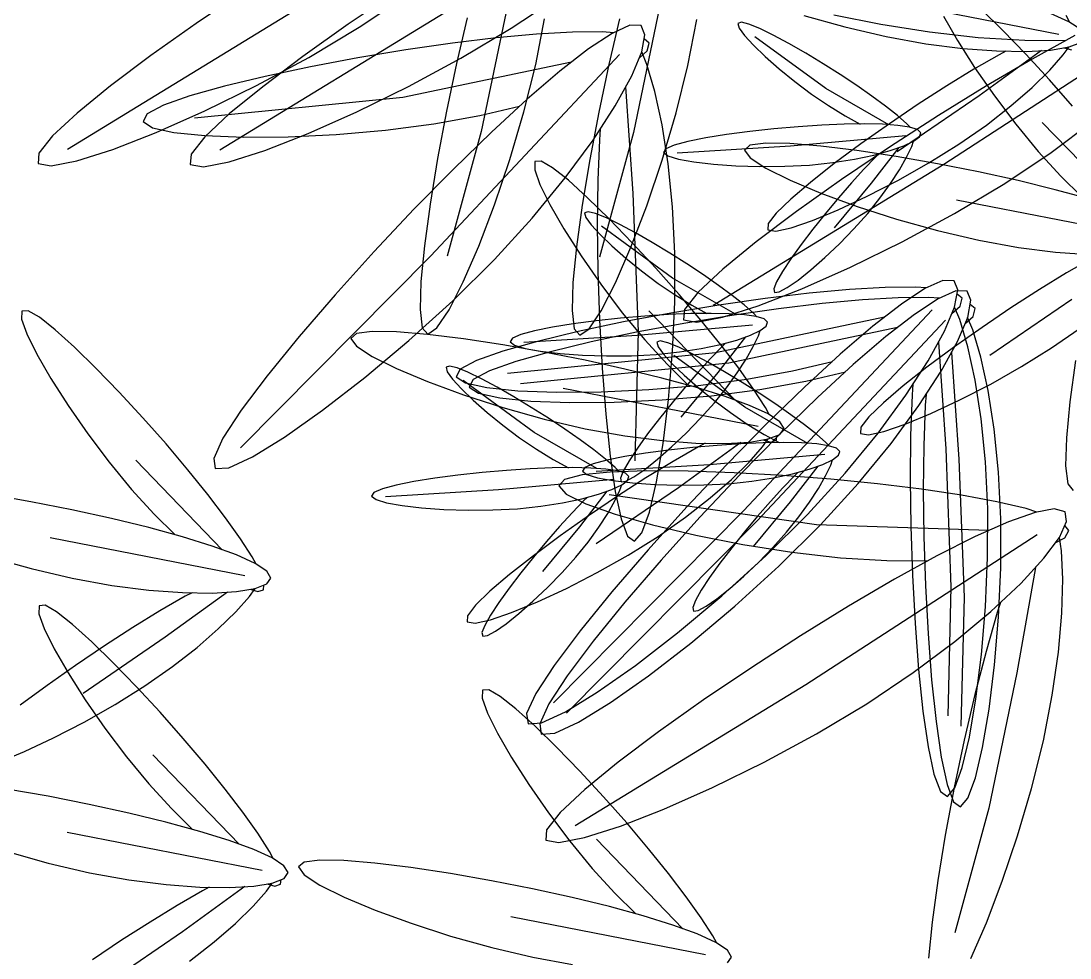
# Model space of a CAD drawing. Extents: x 302512 to 1034855, y -184136 to 410364.
# Drawn here: x 616272 to 618218, y 7230 to 8969 of the extents above; entities that cross this region are included whole.
import ezdxf

# ---------------------------------------------------------------- set-up
doc = ezdxf.new("R2010")
doc.units = 0
doc.header["$MEASUREMENT"] = 0
doc.linetypes.add('ACAD_ISO04W100', pattern=[30.5, 24, -3, 0.5, -3])
for name, color, linetype in [('WZ', 2, 'Continuous'), ('坐椅', 7, 'Continuous'), ('树', 80, 'Continuous'), ('红线', 20, 'Continuous'), ('绿化', 97, 'Continuous'), ('绿地', 3, 'Continuous')]:
    doc.layers.add(name, color=color, linetype=linetype)
doc.styles.add('DIM_FONT', font='SIMPLEX.shx', dxfattribs={"width": 0.8})

# ---------------------------------------------------------------- blocks, each defined once
blk = doc.blocks.new('_F43BVI')
at = {"layer": '绿地'}
for p, q in [((-0.28635, 0.7718), (-0.23074, 0.56357)), ((-0.12588, 0.70017), (-0.20135, 0.56457)), ((-0.30575, 0.69179), (-0.31197, 0.69069)), ((-0.15095, 0.68956), (-0.23827, 0.64706)), ((-0.29962, 0.68064), (-0.37509, 0.54505)), ((-0.30351, 0.65392), (-0.29331, 0.68427)), ((-0.28844, 0.68128), (-0.28499, 0.68637)), ((-0.28329, 0.679), (-0.28785, 0.68515)), ((-0.27521, 0.66527), (-0.28329, 0.679)), ((-0.24307, 0.6735), (-0.26812, 0.66261)), ((-0.26669, 0.64804), (-0.27521, 0.66527)), ((-0.26812, 0.66261), (-0.29283, 0.65126)), ((-0.29182, 0.66387), (-0.27333, 0.60663)), ((-0.19378, 0.64776), (-0.17331, 0.65836)), ((-0.3169, 0.62005), (-0.30351, 0.65392)), ((-0.29283, 0.65126), (-0.31617, 0.63989)), ((-0.25811, 0.62775), (-0.26669, 0.64804)), ((-0.21766, 0.63694), (-0.19378, 0.64776)), ((-0.12521, 0.65091), (-0.12054, 0.62861)), ((-0.31617, 0.63989), (-0.33712, 0.62895)), ((-0.29998, 0.63731), (-0.29895, 0.63139)), ((-0.29895, 0.63139), (-0.29427, 0.60908)), ((-0.24328, 0.62688), (-0.21766, 0.63694)), ((-0.2696, 0.61784), (-0.24328, 0.62688)), ((-0.24983, 0.60484), (-0.25811, 0.62775)), ((-0.12054, 0.62861), (-0.11477, 0.6044)), ((-0.09959, 0.62616), (-0.07787, 0.5515)), ((-0.06848, 0.59927), (-0.07609, 0.62437)), ((-0.33276, 0.58526), (-0.3169, 0.62005)), ((-0.29545, 0.61008), (-0.2696, 0.61784)), ((-0.31965, 0.60382), (-0.29545, 0.61008)), ((-0.29427, 0.60908), (-0.2885, 0.58488)), ((-0.27333, 0.60663), (-0.25161, 0.53198)), ((-0.05342, 0.61418), (-0.02388, 0.59986)), ((-0.34104, 0.5993), (-0.31965, 0.60382)), ((-0.24221, 0.57975), (-0.24983, 0.60484)), ((-0.11477, 0.6044), (-0.10804, 0.57885)), ((-0.06184, 0.57256), (-0.06848, 0.59927)), ((-0.02388, 0.59986), (0.00185, 0.5886)), ((-0.35031, 0.55083), (-0.33276, 0.58526)), ((-0.2885, 0.58488), (-0.28178, 0.55933)), ((0.00185, 0.5886), (0.02243, 0.58118)), ((-0.23558, 0.55303), (-0.24221, 0.57975)), ((-0.10804, 0.57885), (-0.10052, 0.5526)), ((0.02243, 0.58118), (0.0365, 0.57836)), ((0.0365, 0.57836), (0.04273, 0.58091)), ((-0.05632, 0.54529), (-0.06184, 0.57256)), ((0.07138, 0.56783), (0.06662, 0.56615)), ((0.07583, 0.56318), (0.07138, 0.56783)), ((-0.28178, 0.55933), (-0.27426, 0.53307)), ((-0.23074, 0.56357), (-0.18188, 0.35815)), ((0.08464, 0.55747), (0.07415, 0.55919)), ((0.0773, 0.55477), (0.07583, 0.56318)), ((0.10597, 0.55156), (0.08464, 0.55747)), ((-0.36861, 0.51812), (-0.35031, 0.55083)), ((-0.23006, 0.52576), (-0.23558, 0.55303)), ((-0.11625, 0.55209), (-0.12047, 0.54932)), ((-0.11082, 0.54863), (-0.11625, 0.55209)), ((-0.10052, 0.5526), (-0.09248, 0.52662)), ((0.13111, 0.54259), (0.10597, 0.55156)), ((-0.2784, 0.54104), (-0.2882, 0.53455)), ((-0.26135, 0.54247), (-0.28165, 0.45425)), ((-0.2699, 0.54609), (-0.2784, 0.54104)), ((-0.26659, 0.54772), (-0.2699, 0.54609)), ((-0.25193, 0.5442), (-0.25548, 0.5469)), ((-0.24517, 0.53781), (-0.25193, 0.5442)), ((-0.1271, 0.54486), (-0.13131, 0.54209)), ((-0.12166, 0.5414), (-0.1271, 0.54486)), ((-0.11822, 0.53359), (-0.12166, 0.5414)), ((-0.1009, 0.5452), (-0.11149, 0.54436)), ((-0.10738, 0.54082), (-0.11082, 0.54863)), ((-0.07877, 0.54456), (-0.1009, 0.5452)), ((-0.05222, 0.54186), (-0.07877, 0.54456)), ((-0.052, 0.51865), (-0.05632, 0.54529)), ((-0.02201, 0.53698), (-0.05222, 0.54186)), ((0.04472, 0.54143), (0.03247, 0.52132)), ((0.04986, 0.54854), (0.04472, 0.54143)), ((0.06675, 0.54333), (0.12236, 0.3351)), ((0.15927, 0.53062), (0.13111, 0.54259)), ((-0.2882, 0.53455), (-0.29902, 0.52684)), ((-0.27426, 0.53307), (-0.26622, 0.50709)), ((-0.25426, 0.53433), (-0.23462, 0.50526)), ((-0.23761, 0.52953), (-0.24517, 0.53781)), ((-0.11174, 0.53797), (-0.12234, 0.53713)), ((-0.08962, 0.53733), (-0.11174, 0.53797)), ((-0.06306, 0.53463), (-0.08962, 0.53733)), ((-0.03286, 0.52975), (-0.06306, 0.53463)), ((0.01105, 0.52981), (-0.02201, 0.53698)), ((0.09073, 0.53412), (0.16447, 0.49484)), ((-0.27367, 0.53246), (-0.31571, 0.49448)), ((-0.29902, 0.52684), (-0.31061, 0.51809)), ((-0.22951, 0.51956), (-0.23761, 0.52953)), ((-0.22573, 0.49912), (-0.23006, 0.52576)), ((-0.13253, 0.52821), (-0.13582, 0.52008)), ((-0.11488, 0.52719), (-0.01108, 0.3383)), ((-0.09248, 0.52662), (-0.08426, 0.502)), ((0.00021, 0.52258), (-0.03286, 0.52975)), ((0.04619, 0.52024), (0.01105, 0.52981)), ((0.18966, 0.51575), (0.15927, 0.53062)), ((-0.31061, 0.51809), (-0.32269, 0.50852)), ((-0.25452, 0.51813), (-0.25299, 0.51497)), ((-0.22116, 0.50806), (-0.22951, 0.51956)), ((-0.14337, 0.52098), (-0.14666, 0.51285)), ((-0.13582, 0.52008), (-0.14291, 0.49762)), ((-0.12573, 0.51996), (-0.02193, 0.33107)), ((-0.10024, 0.51675), (-0.01925, 0.49625)), ((-0.08939, 0.52398), (-0.00841, 0.50348)), ((-0.04895, 0.49383), (-0.052, 0.51865)), ((0.03535, 0.51301), (0.00021, 0.52258)), ((0.03247, 0.52132), (0.01908, 0.49675)), ((0.08252, 0.50832), (0.04619, 0.52024)), ((-0.32269, 0.50852), (-0.33496, 0.49836)), ((-0.2909, 0.50209), (-0.28114, 0.51135)), ((-0.25299, 0.51497), (-0.24675, 0.50324)), ((-0.14666, 0.51285), (-0.15375, 0.49039)), ((0.05197, 0.50853), (0.00586, 0.38178)), ((0.07167, 0.50109), (0.03535, 0.51301)), ((0.11868, 0.49468), (0.08252, 0.50832)), ((0.22149, 0.49806), (0.18966, 0.51575)), ((-0.30252, 0.49216), (-0.2909, 0.50209)), ((-0.26622, 0.50709), (-0.25799, 0.48247)), ((-0.24675, 0.50324), (-0.23959, 0.49061)), ((-0.23462, 0.50526), (-0.21034, 0.46694)), ((-0.21282, 0.49524), (-0.22116, 0.50806)), ((-0.08426, 0.502), (-0.07615, 0.47979)), ((-0.00841, 0.50348), (0.09545, 0.47392)), ((0.10783, 0.48745), (0.07167, 0.50109)), ((-0.31571, 0.49448), (-0.37138, 0.45425)), ((-0.33496, 0.49836), (-0.34697, 0.488)), ((-0.31525, 0.48236), (-0.30252, 0.49216)), ((-0.22268, 0.47431), (-0.22573, 0.49912)), ((-0.20477, 0.48134), (-0.21282, 0.49524)), ((-0.14291, 0.49762), (-0.15003, 0.47057)), ((-0.06417, 0.49478), (-0.05644, 0.49162)), ((-0.04726, 0.47204), (-0.04895, 0.49383)), ((-0.01925, 0.49625), (0.08461, 0.46669)), ((0.01908, 0.49675), (0.00491, 0.46845)), ((0.10824, 0.49973), (0.11499, 0.49481)), ((0.11499, 0.49481), (0.14119, 0.47707)), ((0.15321, 0.4801), (0.11868, 0.49468)), ((0.16447, 0.49484), (0.25824, 0.4413)), ((0.25391, 0.4778), (0.22149, 0.49806)), ((-0.34697, 0.488), (-0.3582, 0.47784)), ((-0.23959, 0.49061), (-0.23168, 0.47738)), ((-0.15375, 0.49039), (-0.16087, 0.46334)), ((-0.12091, 0.48987), (-0.13537, 0.35577)), ((-0.07502, 0.48755), (-0.06729, 0.48439)), ((-0.06729, 0.48439), (-0.0376, 0.47342)), ((-0.05644, 0.49162), (-0.02675, 0.48065)), ((0.14236, 0.47287), (0.10783, 0.48745)), ((-0.3582, 0.47784), (-0.36817, 0.46832)), ((-0.32853, 0.47304), (-0.31525, 0.48236)), ((-0.25799, 0.48247), (-0.24988, 0.46027)), ((-0.23168, 0.47738), (-0.22321, 0.46389)), ((-0.19726, 0.46696), (-0.20477, 0.48134)), ((-0.13176, 0.48264), (-0.14622, 0.34854)), ((-0.07615, 0.47979), (-0.06847, 0.46109)), ((-0.02675, 0.48065), (0.00598, 0.46957)), ((0.14119, 0.47707), (0.17033, 0.45848)), ((0.18465, 0.46537), (0.15321, 0.4801)), ((0.28576, 0.4559), (0.25391, 0.4778)), ((-0.36817, 0.46832), (-0.37637, 0.45984)), ((-0.34176, 0.46449), (-0.32853, 0.47304)), ((-0.22099, 0.45251), (-0.22268, 0.47431)), ((-0.15003, 0.47057), (-0.15702, 0.4397)), ((-0.04701, 0.45444), (-0.04726, 0.47204)), ((-0.0376, 0.47342), (-0.00486, 0.46234)), ((0.00491, 0.46845), (-0.00972, 0.43714)), ((0.00598, 0.46957), (0.04101, 0.45862)), ((0.09545, 0.47392), (0.1906, 0.44023)), ((0.17381, 0.45814), (0.14236, 0.47287)), ((-0.37637, 0.45984), (-0.38231, 0.45282)), ((-0.35431, 0.45706), (-0.34176, 0.46449)), ((-0.24988, 0.46027), (-0.2422, 0.44156)), ((-0.22321, 0.46389), (-0.2145, 0.45063)), ((-0.19052, 0.45273), (-0.19726, 0.46696)), ((-0.16087, 0.46334), (-0.16787, 0.43247)), ((-0.06847, 0.46109), (-0.06153, 0.44695)), ((-0.00486, 0.46234), (0.03016, 0.45139)), ((0.08461, 0.46669), (0.17975, 0.433)), ((0.21154, 0.45127), (0.18465, 0.46537)), ((-0.38231, 0.45282), (-0.38548, 0.4477)), ((-0.3749, 0.44681), (-0.36556, 0.45106)), ((-0.36556, 0.45106), (-0.35431, 0.45706)), ((-0.28165, 0.45425), (-0.30391, 0.36841)), ((-0.22074, 0.43492), (-0.22099, 0.45251)), ((-0.18478, 0.43932), (-0.19052, 0.45273)), ((-0.04828, 0.44225), (-0.04701, 0.45444)), ((0.03016, 0.45139), (0.06661, 0.44086)), ((0.04101, 0.45862), (0.07745, 0.44809)), ((0.04959, 0.42545), (0.05979, 0.4558)), ((0.17033, 0.45848), (0.20172, 0.43947)), ((0.2007, 0.44404), (0.17381, 0.45814)), ((0.23242, 0.43857), (0.21154, 0.45127)), ((0.3158, 0.43349), (0.28576, 0.4559)), ((-0.38548, 0.4477), (-0.38538, 0.44487)), ((-0.38538, 0.44487), (-0.38172, 0.44464)), ((-0.38172, 0.44464), (-0.3749, 0.44681)), ((-0.2145, 0.45063), (-0.20589, 0.43817)), ((-0.06153, 0.44695), (-0.05566, 0.43844)), ((0.07745, 0.44809), (0.11394, 0.43836)), ((0.22158, 0.43134), (0.2007, 0.44404)), ((-0.2422, 0.44156), (-0.23527, 0.42742)), ((-0.22202, 0.42273), (-0.22074, 0.43492)), ((-0.20589, 0.43817), (-0.19775, 0.42704)), ((-0.1803, 0.42738), (-0.18478, 0.43932)), ((-0.15702, 0.4397), (-0.16374, 0.4058)), ((-0.10336, 0.40863), (-0.10071, 0.44054)), ((-0.05566, 0.43844), (-0.05116, 0.43664)), ((-0.05116, 0.43664), (-0.04828, 0.44225)), ((-0.00972, 0.43714), (-0.02447, 0.40354)), ((0.06661, 0.44086), (0.10309, 0.43113)), ((0.11394, 0.43836), (0.14898, 0.42986)), ((0.20172, 0.43947), (0.23458, 0.42052)), ((0.24583, 0.42807), (0.23242, 0.43857)), ((0.25824, 0.4413), (0.34257, 0.38584)), ((-0.23527, 0.42742), (-0.2294, 0.41892)), ((-0.19775, 0.42704), (-0.19041, 0.41781)), ((-0.17731, 0.41756), (-0.1803, 0.42738)), ((-0.16787, 0.43247), (-0.17458, 0.39857)), ((-0.1142, 0.4014), (-0.11156, 0.4333)), ((0.10309, 0.43113), (0.13814, 0.42263)), ((0.14898, 0.42986), (0.18109, 0.42301)), ((0.23498, 0.42084), (0.22158, 0.43134)), ((0.2503, 0.42055), (0.24583, 0.42807)), ((0.34281, 0.41167), (0.3158, 0.43349)), ((-0.2294, 0.41892), (-0.2249, 0.41712)), ((-0.2249, 0.41712), (-0.22202, 0.42273)), ((0.0362, 0.39158), (0.04959, 0.42545)), ((0.13814, 0.42263), (0.17024, 0.41578)), ((0.18109, 0.42301), (0.20876, 0.41823)), ((0.20876, 0.41823), (0.23052, 0.41595)), ((0.23458, 0.42052), (0.26769, 0.40235)), ((0.23945, 0.41332), (0.23498, 0.42084)), ((0.24486, 0.41658), (0.2503, 0.42055)), ((-0.36647, 0.39755), (-0.3983, 0.41524)), ((-0.19041, 0.41781), (-0.18423, 0.41101)), ((-0.18423, 0.41101), (-0.17956, 0.40719)), ((-0.17605, 0.41052), (-0.17731, 0.41756)), ((-0.17675, 0.40692), (-0.17605, 0.41052)), ((-0.04952, 0.41035), (-0.05283, 0.40872)), ((0.17024, 0.41578), (0.19792, 0.411)), ((0.19792, 0.411), (0.21967, 0.40872)), ((0.23052, 0.41595), (0.24486, 0.41658)), ((0.23402, 0.40935), (0.23945, 0.41332)), ((0.36555, 0.39154), (0.34281, 0.41167)), ((-0.17956, 0.40719), (-0.17675, 0.40692)), ((-0.16374, 0.4058), (-0.17003, 0.36964)), ((-0.10826, 0.37254), (-0.10336, 0.40863)), ((-0.06133, 0.40367), (-0.07113, 0.39718)), ((-0.04428, 0.4051), (-0.06459, 0.31688)), ((-0.05283, 0.40872), (-0.06133, 0.40367)), ((-0.02447, 0.40354), (-0.03896, 0.36849)), ((-0.03486, 0.40683), (-0.03841, 0.40953)), ((-0.02811, 0.40044), (-0.03486, 0.40683)), ((0.21967, 0.40872), (0.23402, 0.40935)), ((0.26769, 0.40235), (0.29968, 0.38572)), ((-0.42349, 0.39434), (-0.32972, 0.34079)), ((-0.33405, 0.37729), (-0.36647, 0.39755)), ((-0.17458, 0.39857), (-0.18087, 0.36241)), ((-0.1191, 0.36531), (-0.1142, 0.4014)), ((-0.05661, 0.39509), (-0.09864, 0.35711)), ((-0.07113, 0.39718), (-0.08195, 0.38947)), ((-0.03719, 0.39696), (-0.01755, 0.36789)), ((-0.02054, 0.39216), (-0.02811, 0.40044)), ((-0.16637, 0.38631), (-0.17487, 0.38125)), ((-0.16306, 0.38794), (-0.16637, 0.38631)), ((-0.1484, 0.38441), (-0.15195, 0.38711)), ((-0.08195, 0.38947), (-0.09354, 0.38072)), ((-0.01244, 0.38219), (-0.02054, 0.39216)), ((0.02034, 0.3568), (0.0362, 0.39158)), ((0.29968, 0.38572), (0.32922, 0.37139)), ((-0.3022, 0.3554), (-0.33405, 0.37729)), ((-0.17487, 0.38125), (-0.18467, 0.37477)), ((-0.15782, 0.38268), (-0.17813, 0.29446)), ((-0.14165, 0.37802), (-0.1484, 0.38441)), ((-0.13408, 0.36975), (-0.14165, 0.37802)), ((-0.09354, 0.38072), (-0.10562, 0.37115)), ((0.00586, 0.38178), (-0.06641, 0.23508)), ((-0.03746, 0.38076), (-0.03592, 0.3776)), ((-0.03592, 0.3776), (-0.02968, 0.36587)), ((-0.00409, 0.37069), (-0.01244, 0.38219)), ((-0.39243, 0.37423), (-0.39665, 0.37146)), ((-0.387, 0.37077), (-0.39243, 0.37423)), ((-0.38356, 0.36296), (-0.387, 0.37077)), ((-0.17015, 0.37267), (-0.21218, 0.3347)), ((-0.18467, 0.37477), (-0.19549, 0.36705)), ((-0.17003, 0.36964), (-0.17572, 0.33214)), ((-0.15073, 0.37455), (-0.13109, 0.34547)), ((-0.12598, 0.35977), (-0.13408, 0.36975)), ((-0.10562, 0.37115), (-0.11789, 0.36099)), ((-0.11534, 0.33497), (-0.10826, 0.37254)), ((-0.09358, 0.37226), (-0.10999, 0.36799)), ((-0.08736, 0.37337), (-0.09358, 0.37226)), ((-0.07383, 0.36472), (-0.06408, 0.37398)), ((-0.06657, 0.37258), (-0.06987, 0.37409)), ((-0.06659, 0.36794), (-0.06657, 0.37258)), ((0.00425, 0.35787), (-0.00409, 0.37069)), ((0.32922, 0.37139), (0.35495, 0.36013)), ((-0.37708, 0.36733), (-0.38767, 0.3665)), ((-0.35495, 0.3667), (-0.37708, 0.36733)), ((-0.3284, 0.364), (-0.35495, 0.3667)), ((-0.29819, 0.35911), (-0.3284, 0.364)), ((-0.19549, 0.36705), (-0.20708, 0.35831)), ((-0.18087, 0.36241), (-0.18656, 0.32491)), ((-0.08123, 0.36222), (-0.1567, 0.22662)), ((-0.12921, 0.36198), (-0.15071, 0.35443)), ((-0.11789, 0.36099), (-0.1299, 0.35063)), ((-0.10999, 0.36799), (-0.12921, 0.36198)), ((-0.12618, 0.32774), (-0.1191, 0.36531)), ((-0.08546, 0.35479), (-0.07383, 0.36472)), ((-0.07004, 0.36286), (-0.06659, 0.36794)), ((-0.06489, 0.36058), (-0.06946, 0.36672)), ((-0.03896, 0.36849), (-0.05266, 0.33329)), ((-0.02968, 0.36587), (-0.02252, 0.35324)), ((-0.01755, 0.36789), (0.00673, 0.32957)), ((-0.41763, 0.35797), (-0.38624, 0.33896)), ((-0.27216, 0.33299), (-0.3022, 0.3554)), ((-0.26513, 0.35194), (-0.29819, 0.35911)), ((-0.20708, 0.35831), (-0.21916, 0.34874)), ((-0.15071, 0.35443), (-0.17396, 0.34555)), ((-0.13537, 0.35577), (-0.17046, 0.19604)), ((-0.09864, 0.35711), (-0.15431, 0.31688)), ((-0.151, 0.35834), (-0.14946, 0.35519)), ((-0.14946, 0.35519), (-0.14322, 0.34345)), ((-0.11763, 0.34828), (-0.12598, 0.35977)), ((-0.09818, 0.34499), (-0.08546, 0.35479)), ((-0.05681, 0.34684), (-0.06489, 0.36058)), ((-0.02252, 0.35324), (-0.01461, 0.34001)), ((0.00279, 0.32236), (0.02034, 0.3568)), ((0.01229, 0.34397), (0.00425, 0.35787)), ((-0.40871, 0.35035), (-0.412, 0.34221)), ((-0.39106, 0.34933), (-0.28726, 0.16044)), ((-0.36557, 0.34612), (-0.28459, 0.32562)), ((-0.22999, 0.34237), (-0.26513, 0.35194)), ((-0.21916, 0.34874), (-0.23143, 0.33858)), ((-0.17396, 0.34555), (-0.19841, 0.33555)), ((-0.10629, 0.35161), (-0.19361, 0.30911)), ((-0.18737, 0.34231), (-0.17762, 0.35157)), ((-0.14622, 0.34854), (-0.18131, 0.18881)), ((-0.1299, 0.35063), (-0.14113, 0.34047)), ((-0.13109, 0.34547), (-0.10681, 0.30716)), ((-0.10929, 0.33545), (-0.11763, 0.34828)), ((-0.11147, 0.33567), (-0.09818, 0.34499)), ((-0.07343, 0.34544), (-0.05494, 0.28821)), ((-0.0483, 0.32961), (-0.05681, 0.34684)), ((-0.412, 0.34221), (-0.41909, 0.31975)), ((-0.38624, 0.33896), (-0.35337, 0.32002)), ((-0.32972, 0.34079), (-0.24539, 0.28533)), ((-0.23143, 0.33858), (-0.24344, 0.32821)), ((-0.19366, 0.33046), (-0.22999, 0.34237)), ((-0.199, 0.33237), (-0.18737, 0.34231)), ((-0.14113, 0.34047), (-0.1511, 0.33095)), ((-0.14322, 0.34345), (-0.13606, 0.33082)), ((-0.01461, 0.34001), (-0.00614, 0.32652)), ((-0.01108, 0.3383), (0.08548, 0.15053)), ((0.01981, 0.32959), (0.01229, 0.34397)), ((-0.24515, 0.31116), (-0.27216, 0.33299)), ((-0.21218, 0.3347), (-0.26785, 0.29447)), ((-0.24344, 0.32821), (-0.25467, 0.31806)), ((-0.19841, 0.33555), (-0.22346, 0.32466)), ((-0.21172, 0.32258), (-0.199, 0.33237)), ((-0.1575, 0.31682), (-0.19366, 0.33046)), ((-0.17572, 0.33214), (-0.1806, 0.29469)), ((-0.1511, 0.33095), (-0.1593, 0.32247)), ((-0.13606, 0.33082), (-0.12815, 0.3176)), ((-0.12469, 0.32712), (-0.11147, 0.33567)), ((-0.12414, 0.29734), (-0.11534, 0.33497)), ((-0.10125, 0.32156), (-0.10929, 0.33545)), ((-0.05266, 0.33329), (-0.06498, 0.2994)), ((-0.03972, 0.30933), (-0.0483, 0.32961)), ((-0.02193, 0.33107), (0.07464, 0.1433)), ((0.02655, 0.31536), (0.01981, 0.32959)), ((0.12236, 0.3351), (0.17122, 0.12968)), ((-0.41909, 0.31975), (-0.42621, 0.2927)), ((-0.35337, 0.32002), (-0.32027, 0.30184)), ((-0.28459, 0.32562), (-0.18073, 0.29605)), ((-0.22346, 0.32466), (-0.24817, 0.31331)), ((-0.22501, 0.31325), (-0.21172, 0.32258)), ((-0.18656, 0.32491), (-0.19145, 0.28746)), ((-0.1593, 0.32247), (-0.16524, 0.31545)), ((-0.14912, 0.30981), (-0.12865, 0.32041)), ((-0.14849, 0.31369), (-0.13724, 0.31969)), ((-0.13724, 0.31969), (-0.12469, 0.32712)), ((-0.13499, 0.29011), (-0.12618, 0.32774)), ((-0.09373, 0.30717), (-0.10125, 0.32156)), ((-0.01551, 0.28965), (0.00279, 0.32236)), ((-0.00614, 0.32652), (0.00257, 0.31326)), ((-0.39709, 0.312), (-0.41155, 0.1779)), ((-0.34035, 0.31691), (-0.33262, 0.31375)), ((-0.33262, 0.31375), (-0.30293, 0.30279)), ((-0.24817, 0.31331), (-0.27151, 0.30194)), ((-0.25467, 0.31806), (-0.26464, 0.30853)), ((-0.23823, 0.30471), (-0.22501, 0.31325)), ((-0.16524, 0.31545), (-0.16841, 0.31033)), ((-0.15783, 0.30944), (-0.14849, 0.31369)), ((-0.12297, 0.30224), (-0.1575, 0.31682)), ((-0.12815, 0.3176), (-0.11968, 0.3041)), ((-0.06459, 0.31688), (-0.08685, 0.23104)), ((-0.08159, 0.31888), (-0.08056, 0.31296)), ((-0.08056, 0.31296), (-0.07588, 0.29066)), ((0.00257, 0.31326), (0.01118, 0.3008)), ((0.03228, 0.30195), (0.02655, 0.31536)), ((-0.26464, 0.30853), (-0.27284, 0.30005)), ((-0.25078, 0.29728), (-0.23823, 0.30471)), ((-0.22241, 0.29104), (-0.24515, 0.31116)), ((-0.173, 0.29899), (-0.14912, 0.30981)), ((-0.16841, 0.31033), (-0.16832, 0.3075)), ((-0.16832, 0.3075), (-0.16465, 0.30727)), ((-0.16465, 0.30727), (-0.15783, 0.30944)), ((-0.11968, 0.3041), (-0.11097, 0.29085)), ((-0.08699, 0.29295), (-0.09373, 0.30717)), ((-0.03144, 0.28642), (-0.03972, 0.30933)), ((-0.40401, 0.28476), (-0.43584, 0.30245)), ((-0.32027, 0.30184), (-0.28828, 0.28521)), ((-0.30293, 0.30279), (-0.2702, 0.29171)), ((-0.27151, 0.30194), (-0.29246, 0.291)), ((-0.27284, 0.30005), (-0.27878, 0.29304)), ((-0.26203, 0.29128), (-0.25078, 0.29728)), ((-0.19863, 0.28893), (-0.173, 0.29899)), ((-0.18073, 0.29605), (-0.08558, 0.26237)), ((-0.13409, 0.2612), (-0.12414, 0.29734)), ((-0.09153, 0.28751), (-0.12297, 0.30224)), ((-0.06498, 0.2994), (-0.07533, 0.26825)), ((0.01118, 0.3008), (0.01932, 0.28967)), ((0.03677, 0.29001), (0.03228, 0.30195)), ((-0.42621, 0.2927), (-0.4332, 0.26183)), ((-0.29246, 0.291), (-0.31001, 0.28095)), ((-0.27878, 0.29304), (-0.28195, 0.28791)), ((-0.28195, 0.28791), (-0.28186, 0.28509)), ((-0.27819, 0.28486), (-0.27137, 0.28703)), ((-0.27137, 0.28703), (-0.26203, 0.29128)), ((-0.2702, 0.29171), (-0.23517, 0.28076)), ((-0.22495, 0.27989), (-0.19863, 0.28893)), ((-0.20517, 0.27372), (-0.22241, 0.29104)), ((-0.17813, 0.29446), (-0.20039, 0.20862)), ((-0.19145, 0.28746), (-0.1953, 0.25161)), ((-0.1806, 0.29469), (-0.18446, 0.25884)), ((-0.14493, 0.25397), (-0.13499, 0.29011)), ((-0.11097, 0.29085), (-0.10237, 0.27838)), ((-0.06464, 0.2734), (-0.09153, 0.28751)), ((-0.08126, 0.27954), (-0.08699, 0.29295)), ((-0.07588, 0.29066), (-0.07011, 0.26645)), ((-0.05494, 0.28821), (-0.03322, 0.21355)), ((-0.03362, 0.26003), (-0.01551, 0.28965)), ((0.01932, 0.28967), (0.02666, 0.28044)), ((0.03976, 0.28019), (0.03677, 0.29001)), ((-0.46103, 0.28155), (-0.36726, 0.228)), ((-0.37159, 0.2645), (-0.40401, 0.28476)), ((-0.31001, 0.28095), (-0.32312, 0.27223)), ((-0.28828, 0.28521), (-0.25874, 0.27088)), ((-0.28186, 0.28509), (-0.27819, 0.28486)), ((-0.25079, 0.27213), (-0.22495, 0.27989)), ((-0.23517, 0.28076), (-0.19873, 0.27022)), ((-0.07677, 0.26759), (-0.08126, 0.27954)), ((-0.02382, 0.26132), (-0.03144, 0.28642)), ((0.02666, 0.28044), (0.03283, 0.27364)), ((0.04102, 0.27315), (0.03976, 0.28019)), ((-0.32312, 0.27223), (-0.33079, 0.2653)), ((-0.275, 0.26587), (-0.25079, 0.27213)), ((-0.25874, 0.27088), (-0.23301, 0.25962)), ((-0.19467, 0.26031), (-0.20517, 0.27372)), ((-0.10237, 0.27838), (-0.09422, 0.26726)), ((-0.04376, 0.26071), (-0.06464, 0.2734)), ((0.03283, 0.27364), (0.0375, 0.26982)), ((0.04032, 0.26955), (0.04102, 0.27315)), ((-0.37954, 0.23077), (-0.37689, 0.26267)), ((-0.33974, 0.24261), (-0.37159, 0.2645)), ((-0.33079, 0.2653), (-0.33198, 0.2606)), ((-0.29639, 0.26135), (-0.275, 0.26587)), ((-0.19873, 0.27022), (-0.16224, 0.26049)), ((-0.09422, 0.26726), (-0.08689, 0.25802)), ((-0.07533, 0.26825), (-0.08314, 0.24127)), ((-0.07378, 0.25778), (-0.07677, 0.26759)), ((-0.07011, 0.26645), (-0.06338, 0.2409)), ((0.0375, 0.26982), (0.04032, 0.26955)), ((-0.4332, 0.26183), (-0.43992, 0.22793)), ((-0.33198, 0.2606), (-0.32605, 0.25848)), ((-0.32605, 0.25848), (-0.31379, 0.25881)), ((-0.31379, 0.25881), (-0.29639, 0.26135)), ((-0.23301, 0.25962), (-0.21243, 0.2522)), ((-0.19213, 0.25194), (-0.19467, 0.26031)), ((-0.18446, 0.25884), (-0.18706, 0.22611)), ((-0.16224, 0.26049), (-0.1272, 0.25199)), ((-0.14459, 0.22811), (-0.13409, 0.2612)), ((-0.08689, 0.25802), (-0.08071, 0.25122)), ((-0.07252, 0.25074), (-0.07378, 0.25778)), ((-0.05061, 0.23486), (-0.03362, 0.26003)), ((-0.03035, 0.25021), (-0.04376, 0.26071)), ((-0.01719, 0.23461), (-0.02382, 0.26132)), ((-0.21243, 0.2522), (-0.19836, 0.24939)), ((-0.19836, 0.24939), (-0.19213, 0.25194)), ((-0.1953, 0.25161), (-0.1979, 0.21888)), ((-0.15544, 0.22088), (-0.14493, 0.25397)), ((-0.1272, 0.25199), (-0.09509, 0.24514)), ((-0.08528, 0.24604), (-0.09378, 0.24099)), ((-0.08197, 0.24767), (-0.08528, 0.24604)), ((-0.08071, 0.25122), (-0.07604, 0.24741)), ((-0.07604, 0.24741), (-0.07322, 0.24713)), ((-0.07322, 0.24713), (-0.07252, 0.25074)), ((-0.06731, 0.24415), (-0.07086, 0.24685)), ((-0.02588, 0.24268), (-0.03035, 0.25021)), ((-0.45517, 0.24518), (-0.42378, 0.22617)), ((-0.3097, 0.22019), (-0.33974, 0.24261)), ((-0.09378, 0.24099), (-0.10357, 0.2345)), ((-0.07673, 0.24242), (-0.09703, 0.1542)), ((-0.09509, 0.24514), (-0.06742, 0.24037)), ((-0.08314, 0.24127), (-0.08781, 0.2199)), ((-0.06742, 0.24037), (-0.04566, 0.23808)), ((-0.06055, 0.23776), (-0.06731, 0.24415)), ((-0.06338, 0.2409), (-0.05586, 0.21465)), ((-0.05299, 0.22949), (-0.06055, 0.23776)), ((-0.04566, 0.23808), (-0.03132, 0.23872)), ((-0.03132, 0.23872), (-0.02588, 0.24268)), ((-0.4656, 0.23459), (-0.41674, 0.02917)), ((-0.38444, 0.19468), (-0.37954, 0.23077)), ((-0.08905, 0.23241), (-0.13109, 0.19444)), ((-0.10357, 0.2345), (-0.1144, 0.22679)), ((-0.06964, 0.23428), (-0.04999, 0.20521)), ((-0.06553, 0.21551), (-0.05061, 0.23486)), ((-0.01166, 0.20734), (-0.01719, 0.23461)), ((-0.43992, 0.22793), (-0.44621, 0.19178)), ((-0.42378, 0.22617), (-0.39091, 0.20722)), ((-0.36726, 0.228), (-0.28293, 0.17254)), ((-0.18706, 0.22611), (-0.18818, 0.19805)), ((-0.15507, 0.19961), (-0.14459, 0.22811)), ((-0.1144, 0.22679), (-0.12599, 0.21804)), ((-0.04489, 0.21951), (-0.05299, 0.22949)), ((-0.28269, 0.19837), (-0.3097, 0.22019)), ((-0.1979, 0.21888), (-0.19903, 0.19082)), ((-0.16591, 0.19238), (-0.15544, 0.22088)), ((-0.12599, 0.21804), (-0.13807, 0.20847)), ((-0.08781, 0.2199), (-0.08877, 0.20558)), ((-0.07745, 0.20335), (-0.06553, 0.21551)), ((-0.0699, 0.21808), (-0.06836, 0.21493)), ((-0.06836, 0.21493), (-0.06213, 0.20319)), ((-0.05586, 0.21465), (-0.04783, 0.18867)), ((-0.03654, 0.20801), (-0.04489, 0.21951)), ((-0.39091, 0.20722), (-0.35781, 0.18905)), ((-0.13807, 0.20847), (-0.15034, 0.19831)), ((-0.10627, 0.20205), (-0.09652, 0.2113)), ((-0.08877, 0.20558), (-0.08542, 0.19974)), ((-0.04999, 0.20521), (-0.02572, 0.1669)), ((-0.0282, 0.19519), (-0.03654, 0.20801)), ((-0.00734, 0.1807), (-0.01166, 0.20734)), ((0.28635, 0.20531), (0.26994, 0.20104)), ((0.29257, 0.20642), (0.28635, 0.20531)), ((-0.25995, 0.17824), (-0.28269, 0.19837)), ((-0.18818, 0.19805), (-0.18761, 0.17618)), ((-0.16493, 0.17725), (-0.15507, 0.19961)), ((-0.15034, 0.19831), (-0.16234, 0.18795)), ((-0.1179, 0.19211), (-0.10627, 0.20205)), ((-0.08542, 0.19974), (-0.07745, 0.20335)), ((-0.06213, 0.20319), (-0.05497, 0.19056)), ((0.26994, 0.20104), (0.25072, 0.19503)), ((-0.44621, 0.19178), (-0.4519, 0.15427)), ((-0.39152, 0.15711), (-0.38444, 0.19468)), ((-0.35781, 0.18905), (-0.32582, 0.17242)), ((-0.19903, 0.19082), (-0.19845, 0.16895)), ((-0.13109, 0.19444), (-0.18676, 0.1542)), ((-0.17577, 0.17002), (-0.16591, 0.19238)), ((-0.13063, 0.18232), (-0.1179, 0.19211)), ((-0.05497, 0.19056), (-0.04706, 0.17733)), ((-0.04783, 0.18867), (-0.0396, 0.16405)), ((-0.02015, 0.18129), (-0.0282, 0.19519)), ((0.2987, 0.19527), (0.22323, 0.05967)), ((0.25072, 0.19503), (0.22922, 0.18748)), ((-0.16234, 0.18795), (-0.17358, 0.17779)), ((-0.14391, 0.17299), (-0.13063, 0.18232)), ((-0.01264, 0.16691), (-0.02015, 0.18129)), ((-0.00429, 0.15588), (-0.00734, 0.1807)), ((0.27363, 0.18466), (0.18632, 0.14216)), ((0.22922, 0.18748), (0.20597, 0.1786)), ((-0.41155, 0.1779), (-0.44664, 0.01818)), ((-0.32582, 0.17242), (-0.29628, 0.15809)), ((-0.24271, 0.16093), (-0.25995, 0.17824)), ((-0.18761, 0.17618), (-0.18511, 0.16205)), ((-0.17358, 0.17779), (-0.18355, 0.16827)), ((-0.17359, 0.16259), (-0.16493, 0.17725)), ((-0.15714, 0.16445), (-0.14391, 0.17299)), ((-0.04706, 0.17733), (-0.03859, 0.16384)), ((0.20597, 0.1786), (0.18152, 0.1686)), ((-0.19845, 0.16895), (-0.19596, 0.15482)), ((-0.18355, 0.16827), (-0.19175, 0.15979)), ((-0.18443, 0.15536), (-0.17577, 0.17002)), ((-0.16968, 0.15701), (-0.15714, 0.16445)), ((-0.0396, 0.16405), (-0.03149, 0.14184)), ((-0.00589, 0.15268), (-0.01264, 0.16691)), ((0.18152, 0.1686), (0.15647, 0.15771)), ((-0.40032, 0.11948), (-0.39152, 0.15711)), ((-0.29628, 0.15809), (-0.27055, 0.14683)), ((-0.28726, 0.16044), (-0.1907, -0.02734)), ((-0.23221, 0.14752), (-0.24271, 0.16093)), ((-0.19175, 0.15979), (-0.19768, 0.15278)), ((-0.18511, 0.16205), (-0.18047, 0.15718)), ((-0.18094, 0.15101), (-0.16968, 0.15701)), ((-0.18047, 0.15718), (-0.17359, 0.16259)), ((-0.03859, 0.16384), (-0.02987, 0.15058)), ((-0.0026, 0.13409), (-0.00429, 0.15588)), ((0.15647, 0.15771), (0.13176, 0.14636)), ((-0.4519, 0.15427), (-0.45678, 0.11683)), ((-0.19768, 0.15278), (-0.20086, 0.14765)), ((-0.20086, 0.14765), (-0.20076, 0.14482)), ((-0.19596, 0.15482), (-0.19131, 0.14995)), ((-0.19131, 0.14995), (-0.18443, 0.15536)), ((-0.19028, 0.14677), (-0.18094, 0.15101)), ((-0.09703, 0.1542), (-0.11929, 0.06836)), ((-0.02987, 0.15058), (-0.02127, 0.13812)), ((-0.00016, 0.13927), (-0.00589, 0.15268)), ((0.23081, 0.14286), (0.25128, 0.15346)), ((-0.27055, 0.14683), (-0.24997, 0.13941)), ((-0.24997, 0.13941), (-0.2359, 0.1366)), ((-0.22967, 0.13915), (-0.23221, 0.14752)), ((-0.20076, 0.14482), (-0.19709, 0.14459)), ((-0.19709, 0.14459), (-0.19028, 0.14677)), ((-0.03149, 0.14184), (-0.02381, 0.12314)), ((0.13176, 0.14636), (0.10842, 0.13499)), ((0.20692, 0.13204), (0.23081, 0.14286)), ((-0.2359, 0.1366), (-0.22967, 0.13915)), ((-0.02127, 0.13812), (-0.01313, 0.12699)), ((-0.00235, 0.11649), (-0.0026, 0.13409)), ((0.00432, 0.12733), (-0.00016, 0.13927)), ((0.10842, 0.13499), (0.08747, 0.12405)), ((0.1813, 0.12198), (0.20692, 0.13204)), ((-0.02381, 0.12314), (-0.01688, 0.109)), ((-0.01313, 0.12699), (-0.00579, 0.11776)), ((0.00731, 0.11751), (0.00432, 0.12733)), ((0.08747, 0.12405), (0.06992, 0.114)), ((-0.50314, 0.1218), (-0.45428, -0.08362)), ((-0.45678, 0.11683), (-0.46064, 0.08097)), ((-0.41027, 0.08334), (-0.40032, 0.11948)), ((-0.00579, 0.11776), (0.00039, 0.11096)), ((-0.00362, 0.1043), (-0.00235, 0.11649)), ((0.00857, 0.11047), (0.00731, 0.11751)), ((0.15498, 0.11294), (0.1813, 0.12198)), ((-0.01688, 0.109), (-0.011, 0.10049)), ((0.00039, 0.11096), (0.00506, 0.10714)), ((0.00506, 0.10714), (0.00787, 0.10687)), ((0.00787, 0.10687), (0.00857, 0.11047)), ((0.06992, 0.114), (0.05681, 0.10528)), ((0.12914, 0.10518), (0.15498, 0.11294)), ((-0.011, 0.10049), (-0.0065, 0.0987)), ((-0.0065, 0.0987), (-0.00362, 0.1043)), ((0.05681, 0.10528), (0.04914, 0.09835)), ((0.08354, 0.0944), (0.10493, 0.09892)), ((0.10493, 0.09892), (0.12914, 0.10518)), ((0.04914, 0.09835), (0.04795, 0.09365)), ((0.04795, 0.09365), (0.05388, 0.09153)), ((0.05388, 0.09153), (0.06613, 0.09186)), ((0.06613, 0.09186), (0.08354, 0.0944)), ((-0.42077, 0.05024), (-0.41027, 0.08334)), ((-0.46064, 0.08097), (-0.46324, 0.04825)), ((-0.43125, 0.02174), (-0.42077, 0.05024)), ((-0.46324, 0.04825), (-0.46436, 0.02019)), ((-0.46436, 0.02019), (-0.46379, -0.00168)), ((-0.44111, -0.00062), (-0.43125, 0.02174)), ((-0.46379, -0.00168), (-0.46129, -0.01582)), ((-0.44977, -0.01528), (-0.44111, -0.00062)), ((-0.46129, -0.01582), (-0.45665, -0.02069)), ((-0.45665, -0.02069), (-0.44977, -0.01528)), ((-0.10679, -0.04513), (-0.1232, -0.0494)), ((-0.10057, -0.04402), (-0.10679, -0.04513)), ((-0.07978, -0.04481), (-0.08308, -0.0433)), ((-0.0798, -0.04945), (-0.07978, -0.04481)), ((-0.09444, -0.05517), (-0.16991, -0.19077)), ((-0.14242, -0.05541), (-0.16392, -0.06296)), ((-0.1232, -0.0494), (-0.14242, -0.05541)), ((-0.08325, -0.05453), (-0.0798, -0.04945)), ((-0.0781, -0.05681), (-0.08267, -0.05067)), ((-0.07002, -0.07055), (-0.0781, -0.05681)), ((-0.16392, -0.06296), (-0.18717, -0.07184)), ((-0.18717, -0.07184), (-0.21162, -0.08184)), ((-0.1195, -0.06578), (-0.20682, -0.10828)), ((-0.08664, -0.07194), (-0.06815, -0.12918)), ((-0.06151, -0.08778), (-0.07002, -0.07055)), ((-0.21162, -0.08184), (-0.23667, -0.09272)), ((-0.05293, -0.10806), (-0.06151, -0.08778)), ((-0.23667, -0.09272), (-0.26138, -0.10408)), ((-0.16233, -0.10758), (-0.14186, -0.09698)), ((-0.26138, -0.10408), (-0.28472, -0.11545)), ((-0.0948, -0.09851), (-0.09377, -0.10443)), ((-0.09377, -0.10443), (-0.08909, -0.12673)), ((0.11616, -0.10369), (0.09975, -0.10796)), ((0.12238, -0.10259), (0.11616, -0.10369)), ((0.14317, -0.10337), (0.13987, -0.10186)), ((0.14314, -0.10801), (0.14317, -0.10337)), ((-0.18621, -0.1184), (-0.16233, -0.10758)), ((-0.04464, -0.13097), (-0.05293, -0.10806)), ((0.12851, -0.11374), (0.05304, -0.24933)), ((0.08053, -0.11398), (0.05903, -0.12153)), ((0.09975, -0.10796), (0.08053, -0.11398)), ((0.1397, -0.1131), (0.14314, -0.10801)), ((0.14485, -0.11538), (0.14028, -0.10923)), ((-0.28472, -0.11545), (-0.30567, -0.12639)), ((-0.21184, -0.12846), (-0.18621, -0.1184)), ((0.05903, -0.12153), (0.03578, -0.1304)), ((0.15293, -0.12911), (0.14485, -0.11538)), ((-0.30567, -0.12639), (-0.32322, -0.13644)), ((-0.23816, -0.13749), (-0.21184, -0.12846)), ((-0.08909, -0.12673), (-0.08332, -0.15093)), ((-0.06815, -0.12918), (-0.04643, -0.20384)), ((-0.03703, -0.15607), (-0.04464, -0.13097)), ((0.03578, -0.1304), (0.01133, -0.14041)), ((0.10344, -0.12435), (0.01613, -0.16685)), ((0.13631, -0.13051), (0.1548, -0.18775)), ((0.16144, -0.14634), (0.15293, -0.12911)), ((-0.32322, -0.13644), (-0.33633, -0.14516)), ((-0.264, -0.14526), (-0.23816, -0.13749)), ((-0.33633, -0.14516), (-0.344, -0.15209)), ((-0.2882, -0.15152), (-0.264, -0.14526)), ((0.01133, -0.14041), (-0.01372, -0.15129)), ((0.17002, -0.16663), (0.16144, -0.14634)), ((-0.344, -0.15209), (-0.34519, -0.15679)), ((-0.3096, -0.15604), (-0.2882, -0.15152)), ((-0.08332, -0.15093), (-0.07659, -0.17649)), ((-0.01372, -0.15129), (-0.03843, -0.16264)), ((0.06062, -0.16614), (0.08109, -0.15555)), ((-0.34519, -0.15679), (-0.33926, -0.15891)), ((-0.33926, -0.15891), (-0.327, -0.15858)), ((-0.327, -0.15858), (-0.3096, -0.15604)), ((-0.03843, -0.16264), (-0.06177, -0.17401)), ((-0.0304, -0.18278), (-0.03703, -0.15607)), ((0.12815, -0.15707), (0.12918, -0.16299)), ((0.12918, -0.16299), (0.13386, -0.1853)), ((0.03673, -0.17697), (0.06062, -0.16614)), ((0.1783, -0.18954), (0.17002, -0.16663)), ((-0.06177, -0.17401), (-0.08272, -0.18495)), ((-0.07659, -0.17649), (-0.06907, -0.20274)), ((0.01111, -0.18703), (0.03673, -0.17697)), ((-0.08272, -0.18495), (-0.10027, -0.19501)), ((-0.02487, -0.21005), (-0.0304, -0.18278)), ((-0.01521, -0.19606), (0.01111, -0.18703)), ((0.13386, -0.1853), (0.13963, -0.2095)), ((0.1548, -0.18775), (0.17652, -0.2624)), ((-0.10027, -0.19501), (-0.11339, -0.20373)), ((-0.04105, -0.20383), (-0.01521, -0.19606)), ((-0.11339, -0.20373), (-0.12105, -0.21066)), ((-0.06907, -0.20274), (-0.06104, -0.22872)), ((-0.06526, -0.21009), (-0.04105, -0.20383)), ((-0.12105, -0.21066), (-0.12224, -0.21535)), ((-0.08665, -0.21461), (-0.06526, -0.21009)), ((-0.02055, -0.23669), (-0.02487, -0.21005)), ((0.13963, -0.2095), (0.14636, -0.23505)), ((-0.12224, -0.21535), (-0.11631, -0.21748)), ((-0.11631, -0.21748), (-0.10406, -0.21715)), ((-0.10406, -0.21715), (-0.08665, -0.21461)), ((-0.06104, -0.22872), (-0.05281, -0.25334)), ((-0.0175, -0.26151), (-0.02055, -0.23669)), ((0.14636, -0.23505), (0.15388, -0.26131)), ((-0.01581, -0.2833), (-0.0175, -0.26151))]:
    blk.add_line(p, q, dxfattribs=at)
for points in [[(-0.29483, 0.69227), (-0.28777, 0.65495), (-0.27896, 0.61443), (-0.2686, 0.57163), (-0.25693, 0.52763), (-0.24441, 0.48407), (-0.23152, 0.44277), (-0.21874, 0.4055), (-0.20656, 0.37408), (-0.19548, 0.35028), (-0.18597, 0.33592), (-0.17853, 0.33277), (-0.17355, 0.34202), (-0.17102, 0.3623), (-0.17086, 0.39162), (-0.17295, 0.428), (-0.17721, 0.46945), (-0.18353, 0.51398), (-0.19183, 0.55961), (-0.202, 0.60434), (-0.21385, 0.64641), (-0.22689, 0.68486)], [(-0.17009, 0.66326), (-0.18512, 0.64042), (-0.20084, 0.61503), (-0.21691, 0.5877), (-0.2329, 0.55909), (-0.24823, 0.53028), (-0.26223, 0.50245), (-0.27427, 0.47677), (-0.28371, 0.45442), (-0.28988, 0.43655), (-0.29216, 0.42436), (-0.28988, 0.41901), (-0.28267, 0.4213), (-0.27121, 0.43053), (-0.25645, 0.44562), (-0.23932, 0.46549), (-0.22077, 0.48907), (-0.20175, 0.51528), (-0.1832, 0.54304), (-0.16607, 0.57128), (-0.15114, 0.59899), (-0.13864, 0.62541), (-0.12863, 0.64987)], [(-0.37549, 0.49576), (-0.35694, 0.52352), (-0.33981, 0.55176), (-0.32488, 0.57946), (-0.31238, 0.60589), (-0.30237, 0.63035), (-0.2949, 0.65217), (-0.29004, 0.67067), (-0.28785, 0.68516), (-0.2884, 0.69497)], [(-0.29788, 0.69803), (-0.30652, 0.69119), (-0.3173, 0.67947)], [(-0.49179, 0.19865), (-0.47927, 0.1551), (-0.46638, 0.11379), (-0.4536, 0.07653), (-0.44142, 0.0451), (-0.43034, 0.02131), (-0.42083, 0.00694), (-0.41339, 0.0038), (-0.40841, 0.01304), (-0.40588, 0.03332), (-0.40572, 0.06264), (-0.40781, 0.09902), (-0.41207, 0.14047), (-0.41839, 0.185), (-0.42669, 0.23063), (-0.43686, 0.27537), (-0.44871, 0.31743)], [(-0.52933, 0.08586), (-0.51681, 0.04231), (-0.50392, 0.001), (-0.49114, -0.03626), (-0.47896, -0.06769), (-0.46788, -0.09148), (-0.45837, -0.10585), (-0.45093, -0.10899), (-0.44595, -0.09975), (-0.44342, -0.07947), (-0.44326, -0.05015), (-0.44535, -0.01377), (-0.44961, 0.02768), (-0.45593, 0.07221), (-0.46423, 0.11784), (-0.4744, 0.16258), (-0.48625, 0.20464)], [(0.30993, 0.2096), (0.30658, 0.21404), (0.30044, 0.21266), (0.29181, 0.20581), (0.28103, 0.19409), (0.26847, 0.17808), (0.2545, 0.15836), (0.23947, 0.13552), (0.22374, 0.11013), (0.20768, 0.0828), (0.19168, 0.05419), (0.17636, 0.02538), (0.16236, -0.00245), (0.15031, -0.02813), (0.14088, -0.05048), (0.1347, -0.06835), (0.13243, -0.08054), (0.13471, -0.08589), (0.14191, -0.0836), (0.15337, -0.07437), (0.16814, -0.05928), (0.18527, -0.03941), (0.20381, -0.01583), (0.22283, 0.01038), (0.24138, 0.03814), (0.25852, 0.06638), (0.27344, 0.09409)], [(-0.1703, -0.24006), (-0.15175, -0.21229), (-0.13462, -0.18405), (-0.1197, -0.15635), (-0.1072, -0.12993), (-0.09718, -0.10546), (-0.08971, -0.08364), (-0.08485, -0.06515), (-0.08267, -0.05065), (-0.08321, -0.04084), (-0.08656, -0.03639), (-0.0927, -0.03778), (-0.10133, -0.04463), (-0.11211, -0.05635), (-0.12466, -0.07236), (-0.13864, -0.09208), (-0.15367, -0.11492), (-0.1694, -0.1403), (-0.18546, -0.16764), (-0.20146, -0.19625), (-0.21678, -0.22506)], [(0.05264, -0.29862), (0.07119, -0.27086), (0.08833, -0.24262), (0.10325, -0.21492), (0.11575, -0.18849), (0.12577, -0.16403), (0.13324, -0.14221), (0.1381, -0.12371), (0.14028, -0.10922), (0.13973, -0.09941), (0.13639, -0.09496), (0.13025, -0.09635), (0.12161, -0.10319), (0.11084, -0.11491), (0.09828, -0.13093), (0.08431, -0.15065), (0.06928, -0.17349), (0.05355, -0.19887), (0.03749, -0.22621), (0.02149, -0.25482), (0.00617, -0.28362)]]:
    blk.add_lwpolyline(points, dxfattribs=at)
for points in [[(0.0845, 0.34316), (0.09617, 0.29916), (0.10869, 0.25561), (0.12158, 0.2143), (0.13436, 0.17704), (0.14654, 0.14561), (0.15762, 0.12182), (0.16713, 0.10745), (0.17457, 0.10431), (0.17955, 0.11355), (0.18208, 0.13383), (0.18224, 0.16315), (0.18015, 0.19953), (0.17589, 0.24098), (0.16957, 0.28551), (0.16127, 0.33114), (0.1511, 0.37587), (0.13925, 0.41794), (0.12621, 0.45639), (0.11258, 0.49048), (0.09897, 0.51947), (0.08595, 0.54263), (0.07414, 0.55921), (0.06412, 0.56847), (0.05648, 0.56968), (0.05169, 0.56237), (0.04968, 0.5472), (0.05025, 0.52509), (0.05318, 0.49698), (0.05827, 0.4638), (0.06533, 0.42648), (0.07414, 0.38596)], [(-0.29412, 0.46469), (-0.29844, 0.44606), (-0.30236, 0.42744), (-0.3057, 0.40957), (-0.30828, 0.39323), (-0.30994, 0.37917), (-0.31051, 0.36816), (-0.3098, 0.36096), (-0.30766, 0.35833), (-0.30399, 0.36078), (-0.29907, 0.36781), (-0.29324, 0.37866), (-0.28686, 0.39257), (-0.28029, 0.40879), (-0.27389, 0.42656), (-0.26799, 0.44513), (-0.26297, 0.46373), (-0.2591, 0.48168), (-0.25638, 0.49851), (-0.25473, 0.51384), (-0.25408, 0.52728), (-0.25436, 0.53843), (-0.25548, 0.54691), (-0.25738, 0.55232), (-0.25998, 0.55426), (-0.26319, 0.55249), (-0.26692, 0.54726), (-0.27106, 0.53894), (-0.2755, 0.52793), (-0.28013, 0.51462), (-0.28485, 0.49938), (-0.28955, 0.48261)], [(-0.04977, 0.33708), (-0.02793, 0.29714), (-0.00535, 0.25785), (0.01705, 0.22082), (0.03837, 0.1877), (0.0577, 0.1601), (0.07416, 0.13964), (0.08682, 0.12797), (0.0948, 0.12669), (0.09743, 0.13686), (0.09503, 0.15715), (0.08818, 0.18567), (0.07745, 0.22049), (0.0634, 0.25972), (0.04661, 0.30144), (0.02764, 0.34376), (0.00707, 0.38477), (-0.01451, 0.42278), (-0.03636, 0.45699), (-0.05774, 0.48684), (-0.0779, 0.51173), (-0.09607, 0.5311), (-0.11151, 0.54438), (-0.12346, 0.55097), (-0.13116, 0.55032), (-0.13406, 0.54208), (-0.13238, 0.52686), (-0.12655, 0.50553), (-0.11698, 0.47894), (-0.1041, 0.44794), (-0.08832, 0.4134), (-0.07007, 0.37616)], [(-0.06062, 0.32984), (-0.03877, 0.28991), (-0.0162, 0.25062), (0.0062, 0.21359), (0.02752, 0.18047), (0.04686, 0.15286), (0.06331, 0.13241), (0.07598, 0.12074), (0.08395, 0.11946), (0.08658, 0.12963), (0.08419, 0.14992), (0.07734, 0.17844), (0.0666, 0.21326), (0.05255, 0.25248), (0.03576, 0.29421), (0.0168, 0.33653), (-0.00377, 0.37754), (-0.02535, 0.41555), (-0.04721, 0.44976), (-0.06859, 0.47961), (-0.08874, 0.5045), (-0.10692, 0.52387), (-0.12235, 0.53715), (-0.1343, 0.54374), (-0.142, 0.54309), (-0.1449, 0.53485), (-0.14323, 0.51963), (-0.13739, 0.4983), (-0.12782, 0.47171), (-0.11494, 0.44071), (-0.09917, 0.40617), (-0.08092, 0.36893)], [(-0.07705, 0.32732), (-0.08138, 0.30869), (-0.08529, 0.29007), (-0.08863, 0.2722), (-0.09121, 0.25586), (-0.09287, 0.2418), (-0.09344, 0.23079), (-0.09274, 0.22359), (-0.09059, 0.22096), (-0.08693, 0.22341), (-0.082, 0.23044), (-0.07617, 0.24129), (-0.0698, 0.2552), (-0.06323, 0.27142), (-0.05682, 0.28919), (-0.05092, 0.30776), (-0.0459, 0.32636), (-0.04203, 0.34431), (-0.03931, 0.36114), (-0.03766, 0.37647), (-0.03702, 0.38991), (-0.03729, 0.40106), (-0.03842, 0.40954), (-0.04031, 0.41495), (-0.04291, 0.41689), (-0.04612, 0.41512), (-0.04985, 0.40989), (-0.05399, 0.40157), (-0.05843, 0.39056), (-0.06306, 0.37725), (-0.06778, 0.36201), (-0.07248, 0.34524)], [(-0.19059, 0.3049), (-0.19492, 0.28628), (-0.19883, 0.26765), (-0.20217, 0.24979), (-0.20475, 0.23345), (-0.20641, 0.21939), (-0.20698, 0.20838), (-0.20628, 0.20118), (-0.20413, 0.19855), (-0.20047, 0.201), (-0.19554, 0.20803), (-0.18971, 0.21888), (-0.18334, 0.23279), (-0.17677, 0.24901), (-0.17036, 0.26678), (-0.16446, 0.28534), (-0.15944, 0.30395), (-0.15557, 0.32189), (-0.15285, 0.33872), (-0.1512, 0.35405), (-0.15056, 0.36749), (-0.15083, 0.37865), (-0.15196, 0.38712), (-0.15385, 0.39253), (-0.15645, 0.39448), (-0.15966, 0.39271), (-0.16339, 0.38747), (-0.16753, 0.37916), (-0.17197, 0.36815), (-0.1766, 0.35483), (-0.18132, 0.3396), (-0.18602, 0.32282)], [(-0.17225, 0.24975), (-0.18825, 0.22114), (-0.20357, 0.19233), (-0.21757, 0.1645), (-0.22962, 0.13882), (-0.23905, 0.11647), (-0.24523, 0.0986), (-0.2475, 0.08641), (-0.24522, 0.08106), (-0.23802, 0.08335), (-0.22656, 0.09258), (-0.21179, 0.10767), (-0.19466, 0.12754), (-0.17612, 0.15112), (-0.1571, 0.17733), (-0.13854, 0.20509), (-0.12141, 0.23333), (-0.10649, 0.26104), (-0.09399, 0.28746), (-0.08397, 0.31192), (-0.0765, 0.33374), (-0.07164, 0.35224), (-0.06946, 0.36674), (-0.07, 0.37655), (-0.07335, 0.38099), (-0.07949, 0.37961), (-0.08812, 0.37276), (-0.0989, 0.36104), (-0.11145, 0.34503), (-0.12543, 0.32531), (-0.14046, 0.30247), (-0.15619, 0.27708)], [(-0.32595, 0.15921), (-0.30411, 0.11927), (-0.28153, 0.07998), (-0.25913, 0.04296), (-0.23781, 0.00983), (-0.21848, -0.01777), (-0.20202, -0.03822), (-0.18936, -0.0499), (-0.18138, -0.05117), (-0.17875, -0.041), (-0.18115, -0.02071), (-0.188, 0.0078), (-0.19873, 0.04262), (-0.21278, 0.08185), (-0.22957, 0.12358), (-0.24854, 0.1659), (-0.26911, 0.2069), (-0.29069, 0.24491), (-0.31254, 0.27913), (-0.33392, 0.30897), (-0.35408, 0.33387), (-0.37225, 0.35324), (-0.38769, 0.36651), (-0.39964, 0.37311), (-0.40734, 0.37245), (-0.41024, 0.36421), (-0.40856, 0.349), (-0.40273, 0.32767), (-0.39316, 0.30108), (-0.38028, 0.27008), (-0.3645, 0.23553), (-0.34625, 0.19829)], [(-0.1095, 0.16464), (-0.11382, 0.14601), (-0.11774, 0.12739), (-0.12107, 0.10952), (-0.12366, 0.09318), (-0.12532, 0.07912), (-0.12588, 0.06811), (-0.12518, 0.06091), (-0.12304, 0.05828), (-0.11937, 0.06073), (-0.11445, 0.06776), (-0.10862, 0.07861), (-0.10224, 0.09253), (-0.09567, 0.10875), (-0.08926, 0.12652), (-0.08337, 0.14508), (-0.07835, 0.16368), (-0.07448, 0.18163), (-0.07176, 0.19846), (-0.07011, 0.21379), (-0.06946, 0.22723), (-0.06974, 0.23838), (-0.07086, 0.24686), (-0.07276, 0.25227), (-0.07536, 0.25422), (-0.07857, 0.25244), (-0.0823, 0.24721), (-0.08644, 0.23889), (-0.09088, 0.22788), (-0.09551, 0.21457), (-0.10023, 0.19933), (-0.10493, 0.18256)]]:
    blk.add_lwpolyline(points, close=True, dxfattribs=at)
at = {"style": 'DIM_FONT', "width": 0.7, "flags": 9}
for tag in ['YSIZE', 'XSIZE']:
    blk.add_attdef(tag, (0, 0), '', height=0.5, dxfattribs=at)
blk = doc.blocks.new('ZU')
at = {"layer": '绿地', "xscale": 1.5, "yscale": 1.5, "zscale": 0.001, "rotation": 260.5308552460376}
blk.add_blockref('_F43BVI', (-0.8522, 0.1655), dxfattribs=at)
blk = doc.blocks.new('A$C0B5A7686')
at = {"layer": '树', "linetype": 'ByBlock', "xscale": 640, "yscale": 640, "zscale": 640, "rotation": 151.15692544915}
blk.add_blockref('ZU', (642.75, 1492.57), dxfattribs=at)
blk = doc.blocks.new('A$C750B0621')
at = {"layer": '树'}
blk.add_blockref('A$C0B5A7686', (0, 0), dxfattribs=at)
blk = doc.blocks.new('A$C5AB93D8E')
at = {"layer": '绿化', "xscale": 0.8, "yscale": 0.8, "zscale": 0.8}
blk.add_blockref('A$C750B0621', (0, 0), dxfattribs=at)
blk = doc.blocks.new('A$C68DB62A4')
at = {"layer": '绿化', "rotation": 236.3690562220917}
blk.add_blockref('A$C5AB93D8E', (801.7, 2393.52), dxfattribs=at)
blk = doc.blocks.new('_F37GYG')
at = {"layer": '绿化', "linetype": 'ByBlock', "xscale": 0.2867748092958204, "yscale": 0.2867748092958204, "zscale": 0.2867748092958204}
blk.add_blockref('A$C68DB62A4', (-306.06, -300.5), dxfattribs=at)
at = {"style": 'DIM_FONT', "width": 0.8, "flags": 9}
for tag in ['YSIZE', 'XSIZE']:
    blk.add_attdef(tag, (0, 0), '', height=0.5, dxfattribs=at)

msp = doc.modelspace()

# ---------------------------------------------------------------- linework, layer by layer
at = {"layer": 'WZ'}
msp.add_open_spline([(604427, 1453.1), (613689.1, 3234.3), (621869.2, 6293), (635121.9, 17306), (652915.5, 27456.5), (665776.2, 36098.1), (671701.4, 40079.5)], degree=3, knots=[26928.21593, 26928.21593, 26928.21593, 26928.21593, 37979.342481, 52974.740071, 78031.113467, 99438.083275, 99438.083275, 99438.083275, 99438.083275], dxfattribs=at)
at = {"layer": '红线', "linetype": 'ACAD_ISO04W100', "ltscale": 300}
for points, knots in [([(672818.2, 34765.8), (668973.2, 32276.4), (660470.5, 26771.2), (648302.4, 19485), (637775.4, 12301.7), (629215.6, 4931.4), (620545.5, -1033.2), (611008.4, -5211.7), (598970, -7286.5), (590101.9, -8149.8), (584168.2, -8727.5)], [0, 0, 0, 0, 13740.012837, 30384.141464, 42554.767271, 51900.914938, 64252.255512, 73998.353027, 82848.944467, 100744.960263, 100744.960263, 100744.960263, 100744.960263]), ([(681796.9, 20920.3), (677289.5, 18215.4), (670659.9, 14237.1), (660413.5, 9836.2), (651988.1, 4855.9), (641135.3, 800.6), (629584.2, -4115.7), (616085.3, -6134.2), (606844.5, -6504.2), (601949.1, -6700.2)], [0, 0, 0, 0, 15743.558276, 23155.769525, 33412.480001, 45006.982273, 57864.238544, 70919.59993, 85627.694383, 85627.694383, 85627.694383, 85627.694383])]:
    msp.add_open_spline(points, degree=3, knots=knots, dxfattribs=at)

# ---------------------------------------------------------------- block references
at = {"layer": '坐椅', "xscale": 10.78272, "yscale": 10.78272, "zscale": 10.78272}
msp.add_blockref('_F37GYG', (616826.3, 7365.2, -116953.2), dxfattribs=at)

doc.saveas('drawing.dxf')
